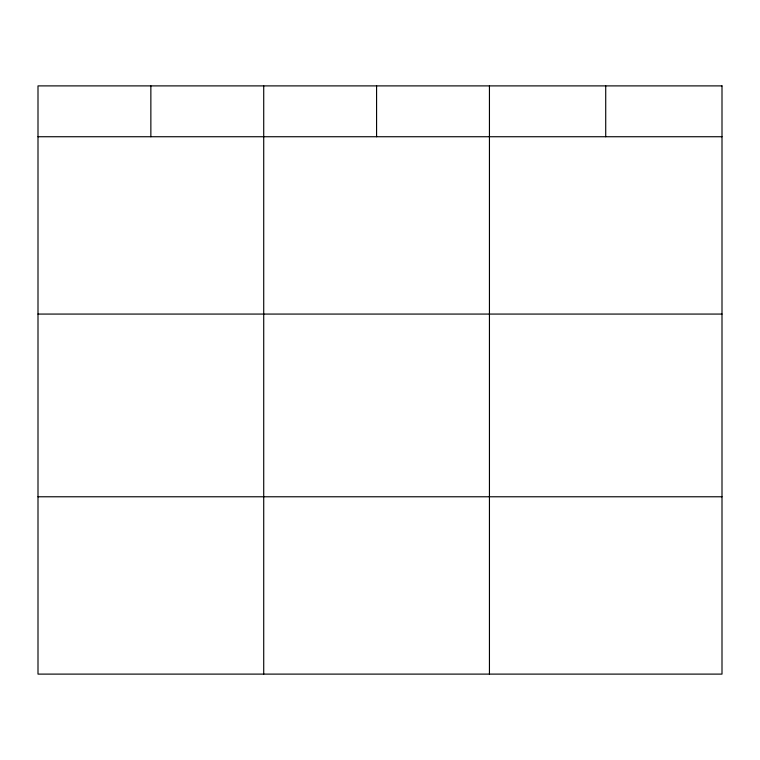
<?xml version="1.0" encoding="UTF-8"?>
<svg xmlns="http://www.w3.org/2000/svg" width="760" height="760" viewBox="0 0 760 760"><rect width="100%" height="100%" fill="white"/><g stroke="black" fill="none" stroke-linecap="round" stroke-linejoin="round"><path stroke-width="1.14" d="M38 136.733L722 136.733M38 314.07L722 314.07M38 496.774L722 496.774M605.72 85.889L605.72 136.733M489.44 85.889L489.44 674.111M376.58 85.889L376.58 136.733M263.72 85.889L263.72 674.111M150.86 85.889L150.86 136.733M722 85.889L38 85.889L38 674.111L722 674.111L722 85.889"/></g></svg>
